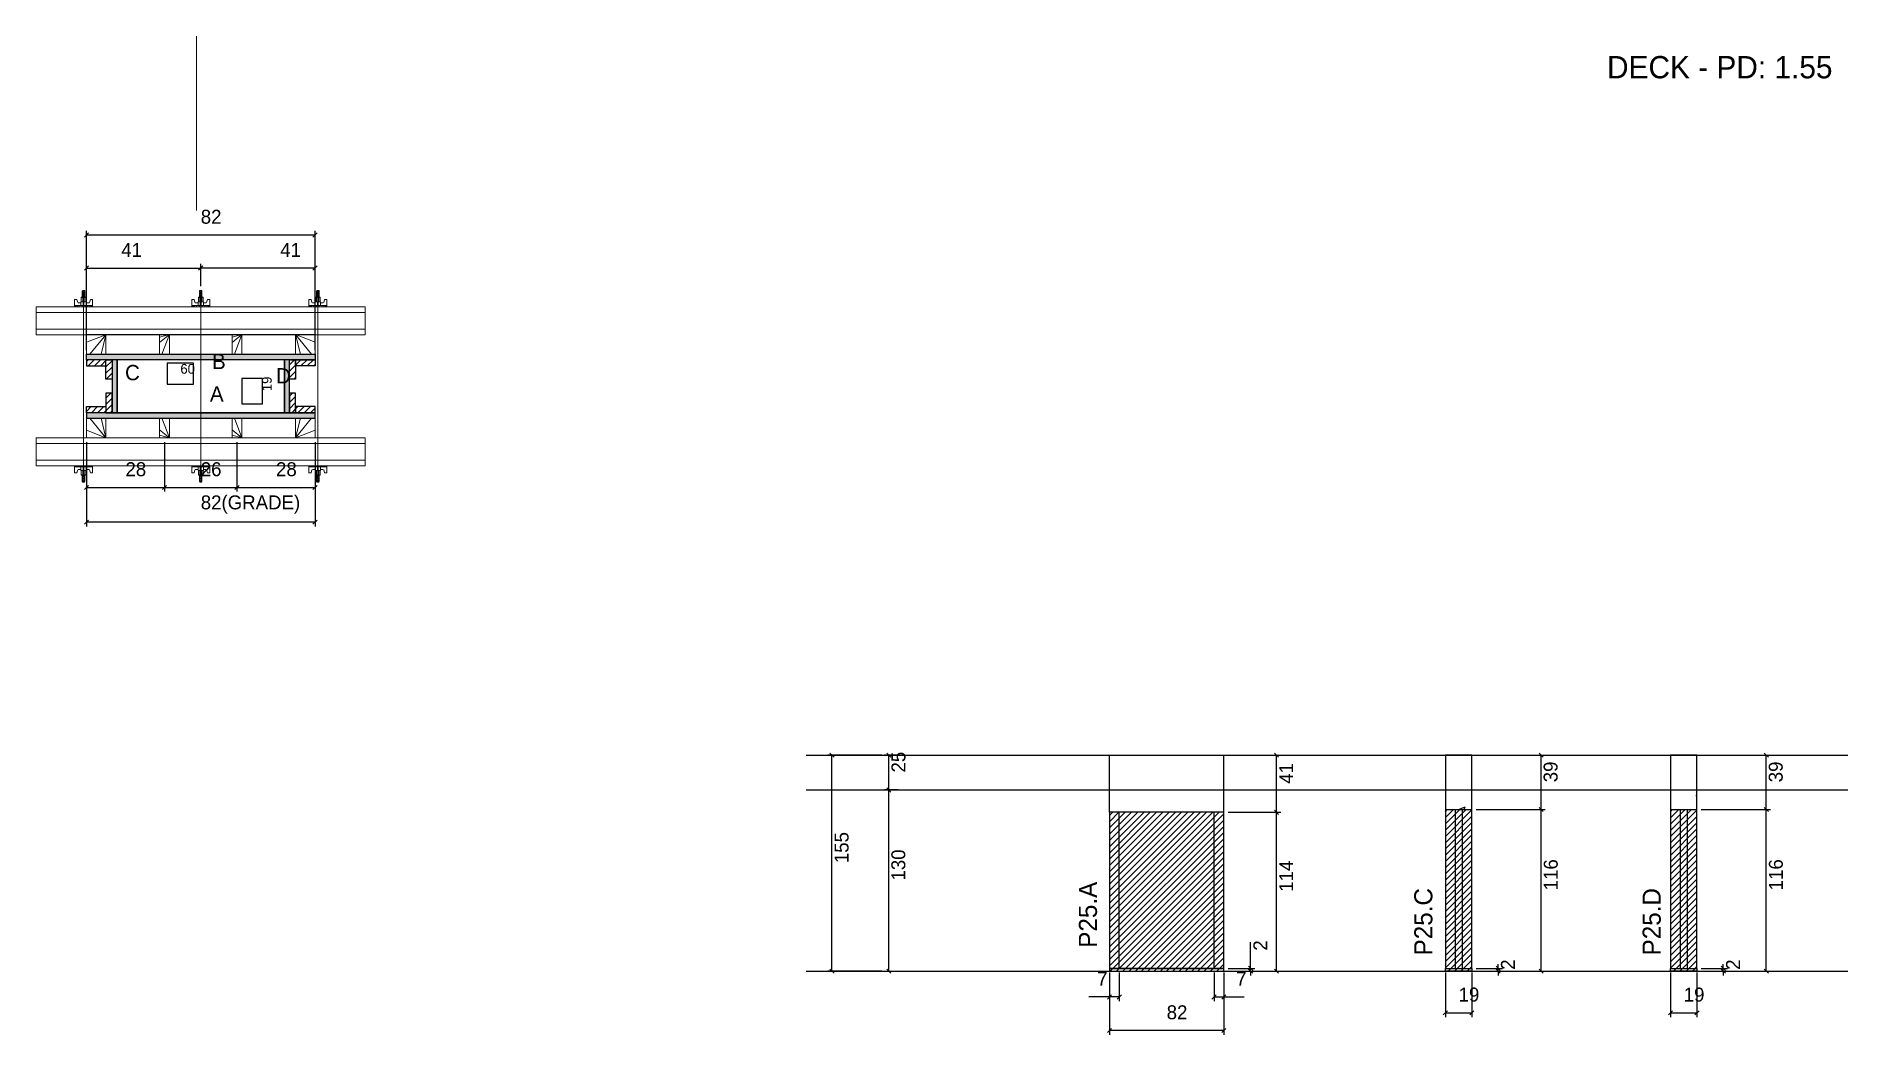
# Model space of a CAD drawing. Header units: metres. Extents: x 2894 to 4193, y 2011 to 2727.
import ezdxf

# ---------------------------------------------------------------- set-up
doc = ezdxf.new("R2010")
doc.units = ezdxf.units.M
for name, color, linetype in [('CHAPA', 7, 'Continuous'), ('COTA', 7, 'Continuous'), ('Hachura', 7, 'Continuous'), ('Madeira', 7, 'Continuous'), ('NOMENCLATURA', 7, 'Continuous'), ('Nível', 7, 'Continuous'), ('Painéis', 7, 'Continuous'), ('Perfil Metálico', 7, 'Continuous'), ('SARR_2.2x7', 7, 'Continuous'), ('SARRAFO', 7, 'Continuous'), ('Texto Seção', 7, 'Continuous'), ('TEXTO_GERAL', 7, 'Continuous')]:
    doc.layers.add(name, color=color, linetype=linetype)

msp = doc.modelspace()

# ---------------------------------------------------------------- hatches: boundary and pattern name
at = {"layer": 'COTA'}
h = msp.add_hatch(dxfattribs=at)
h.set_pattern_fill('AR-CONC')
h.paths.add_polyline_path([(3923.5, 2211.7), (3904.5, 2211.7), (3904.5, 2172.7), (3923.5, 2172.7), (3923.5, 2211.7), (3923.5, 2211.7)])
h = msp.add_hatch(dxfattribs=at)
h.set_pattern_fill('AR-CONC')
h.paths.add_polyline_path([(4085, 2211.7), (4066, 2211.7), (4066, 2172.7), (4085, 2172.7), (4085, 2211.7), (4085, 2211.7)])
at = {"layer": 'Hachura'}
h = msp.add_hatch(color=7, dxfattribs=at)
h.dxf.hatch_style = 1
h.paths.add_polyline_path([(2929.7, 2495.3), (2929.7, 2499.3), (3093.7, 2499.3), (3093.7, 2495.3), (2929.7, 2495.3)])
h = msp.add_hatch(color=7, dxfattribs=at)
h.dxf.hatch_style = 1
h.paths.add_polyline_path([(2929.7, 2495.3), (2929.7, 2499.3), (3093.7, 2499.3), (3093.7, 2495.3), (2929.7, 2495.3)])
h = msp.add_hatch(dxfattribs=at)
h.set_pattern_fill('ANSI31')
h.paths.add_polyline_path([(2943.7, 2495.3), (2943.7, 2490.9), (2929.7, 2490.9), (2929.7, 2495.3), (2943.7, 2495.3)])
h = msp.add_hatch(dxfattribs=at)
h.set_pattern_fill('ANSI31')
h.paths.add_polyline_path([(2948.1, 2495.3), (2943.7, 2495.3), (2943.7, 2481.3), (2948.1, 2481.3), (2948.1, 2495.3)])
h = msp.add_hatch(color=7, dxfattribs=at)
h.dxf.hatch_style = 1
h.paths.add_polyline_path([(2951.7, 2495.3), (2948.1, 2495.3), (2948.1, 2457.3), (2951.7, 2457.3), (2951.7, 2495.3)])
h = msp.add_hatch(color=7, dxfattribs=at)
h.dxf.hatch_style = 1
h.paths.add_polyline_path([(2951.7, 2495.3), (2948.1, 2495.3), (2948.1, 2457.3), (2951.7, 2457.3), (2951.7, 2495.3)])
h = msp.add_hatch(color=7, dxfattribs=at)
h.dxf.hatch_style = 1
h.paths.add_polyline_path([(3075.3, 2495.3), (3071.7, 2495.3), (3071.7, 2457.3), (3075.3, 2457.3), (3075.3, 2495.3)])
h = msp.add_hatch(color=7, dxfattribs=at)
h.dxf.hatch_style = 1
h.paths.add_polyline_path([(3075.3, 2495.3), (3071.7, 2495.3), (3071.7, 2457.3), (3075.3, 2457.3), (3075.3, 2495.3)])
h = msp.add_hatch(dxfattribs=at)
h.set_pattern_fill('ANSI31')
h.paths.add_polyline_path([(3079.7, 2495.3), (3075.3, 2495.3), (3075.3, 2481.3), (3079.7, 2481.3), (3079.7, 2495.3)])
h = msp.add_hatch(dxfattribs=at)
h.set_pattern_fill('ANSI31')
h.paths.add_polyline_path([(3079.7, 2495.3), (3079.7, 2490.9), (3093.7, 2490.9), (3093.7, 2495.3), (3079.7, 2495.3)])
h = msp.add_hatch(dxfattribs=at)
h.set_pattern_fill('ANSI31')
h.paths.add_polyline_path([(2948.1, 2457.3), (2943.7, 2457.3), (2943.7, 2471.3), (2948.1, 2471.3), (2948.1, 2457.3)])
h = msp.add_hatch(dxfattribs=at)
h.set_pattern_fill('ANSI31')
h.paths.add_polyline_path([(3079.7, 2457.3), (3075.3, 2457.3), (3075.3, 2471.3), (3079.7, 2471.3), (3079.7, 2457.3)])
h = msp.add_hatch(dxfattribs=at)
h.set_pattern_fill('ANSI31')
h.paths.add_polyline_path([(2943.7, 2457.3), (2943.7, 2461.7), (2929.7, 2461.7), (2929.7, 2457.3), (2943.7, 2457.3)])
h = msp.add_hatch(color=7, dxfattribs=at)
h.dxf.hatch_style = 1
h.paths.add_polyline_path([(2929.7, 2457.3), (2929.7, 2453.3), (3093.7, 2453.3), (3093.7, 2457.3), (2929.7, 2457.3)])
h = msp.add_hatch(color=7, dxfattribs=at)
h.dxf.hatch_style = 1
h.paths.add_polyline_path([(2929.7, 2457.3), (2929.7, 2453.3), (3093.7, 2453.3), (3093.7, 2457.3), (2929.7, 2457.3)])
h = msp.add_hatch(dxfattribs=at)
h.set_pattern_fill('ANSI31')
h.paths.add_polyline_path([(3079.7, 2457.3), (3079.7, 2461.7), (3093.7, 2461.7), (3093.7, 2457.3), (3079.7, 2457.3)])
h = msp.add_hatch(dxfattribs=at)
h.set_pattern_fill('ANSI31')
h.paths.add_polyline_path([(3745.6, 2170.7), (3663.6, 2170.7), (3663.6, 2056.7), (3745.6, 2056.7), (3745.6, 2170.7), (3745.6, 2170.7)])
h = msp.add_hatch(dxfattribs=at)
h.set_pattern_fill('ANSI31')
h.paths.add_polyline_path([(3923.5, 2172.7), (3904.5, 2172.7), (3904.5, 2056.7), (3923.5, 2056.7), (3923.5, 2172.7), (3923.5, 2172.7)])
h = msp.add_hatch(dxfattribs=at)
h.set_pattern_fill('ANSI31')
h.paths.add_polyline_path([(4085, 2172.7), (4066, 2172.7), (4066, 2056.7), (4085, 2056.7), (4085, 2172.7), (4085, 2172.7)])

# ---------------------------------------------------------------- linework, layer by layer
at = {"layer": 'CHAPA', "color": 1, "lineweight": 25}
for points in [[(2929.7, 2495.3), (2929.7, 2499.3), (3093.7, 2499.3), (3093.7, 2495.3)], [(2929.7, 2495.3), (2929.7, 2499.3), (3093.7, 2499.3), (3093.7, 2495.3)], [(2951.7, 2495.3), (2948.1, 2495.3), (2948.1, 2457.3), (2951.7, 2457.3)], [(2951.7, 2495.3), (2948.1, 2495.3), (2948.1, 2457.3), (2951.7, 2457.3)], [(3075.3, 2495.3), (3071.7, 2495.3), (3071.7, 2457.3), (3075.3, 2457.3)], [(3075.3, 2495.3), (3071.7, 2495.3), (3071.7, 2457.3), (3075.3, 2457.3)], [(2929.7, 2457.3), (2929.7, 2453.3), (3093.7, 2453.3), (3093.7, 2457.3)], [(2929.7, 2457.3), (2929.7, 2453.3), (3093.7, 2453.3), (3093.7, 2457.3)]]:
    msp.add_lwpolyline(points, close=True, dxfattribs=at)
at = {"layer": 'COTA', "color": 0, "lineweight": 25}
for p, q in [((2931.2, 2586.3), (2928.2, 2583.3)), ((3092.2, 2583.3), (3095.2, 2586.3)), ((2931.2, 2562.6), (2928.2, 2559.6)), ((3013.2, 2562.6), (3010.2, 2559.6)), ((3010.2, 2559.6), (3013.2, 2562.6)), ((3092.2, 2559.6), (3095.2, 2562.6)), ((2931.2, 2405.2), (2928.2, 2402.2)), ((2984.2, 2402.2), (2987.2, 2405.2)), ((2987.2, 2405.2), (2984.2, 2402.2)), ((3036.2, 2402.2), (3039.2, 2405.2)), ((3039.2, 2405.2), (3036.2, 2402.2)), ((3092.2, 2402.2), (3095.2, 2405.2)), ((2931.2, 2380.3), (2928.2, 2377.3)), ((3092.2, 2377.3), (3095.2, 2380.3)), ((3466, 2210.2), (3463, 2213.2)), ((3506.8, 2210.2), (3503.8, 2213.2)), ((3784.9, 2210.2), (3781.9, 2213.2)), ((3974.7, 2210.2), (3971.7, 2213.2)), ((4136.2, 2210.2), (4133.2, 2213.2)), ((3506.8, 2185.2), (3503.8, 2188.2)), ((3503.8, 2188.2), (3506.8, 2185.2)), ((3784.9, 2169.2), (3781.9, 2172.2)), ((3781.9, 2172.2), (3784.9, 2169.2)), ((3971.7, 2174.2), (3974.7, 2171.2)), ((3974.7, 2171.2), (3971.7, 2174.2)), ((4133.2, 2174.2), (4136.2, 2171.2)), ((4136.2, 2171.2), (4133.2, 2174.2)), ((3463, 2058.2), (3466, 2055.2)), ((3503.8, 2058.2), (3506.8, 2055.2)), ((3763.3, 2060.2), (3766.3, 2057.2)), ((3766.3, 2055.2), (3763.3, 2058.2)), ((3781.9, 2058.2), (3784.9, 2055.2)), ((3940.9, 2060.2), (3943.9, 2057.2)), ((3943.9, 2055.2), (3940.9, 2058.2)), ((3971.7, 2058.2), (3974.7, 2055.2)), ((4102.4, 2060.2), (4105.4, 2057.2)), ((4105.4, 2055.2), (4102.4, 2058.2)), ((4133.2, 2058.2), (4136.2, 2055.2)), ((3665.1, 2039.7), (3662.1, 2036.7)), ((3669.1, 2036.7), (3672.1, 2039.7)), ((3740.1, 2039.7), (3737.1, 2036.7)), ((3744.1, 2036.7), (3747.1, 2039.7)), ((3906, 2028.3), (3903, 2025.3)), ((3922, 2025.3), (3925, 2028.3)), ((4067.5, 2028.3), (4064.5, 2025.3)), ((4083.5, 2025.3), (4086.5, 2028.3)), ((3665.1, 2015.6), (3662.1, 2012.6)), ((3744.1, 2012.6), (3747.1, 2015.6))]:
    msp.add_line(p, q, dxfattribs=at)
at = {"layer": 'COTA', "color": 241, "lineweight": 25}
for p, q in [((2929.7, 2502.3), (2929.7, 2587.8)), ((3093.7, 2502.3), (3093.7, 2587.8)), ((3093.7, 2584.8), (2929.7, 2584.8)), ((2929.7, 2536.3), (2929.7, 2564.1)), ((2929.7, 2561.1), (3011.7, 2561.1)), ((3011.7, 2548.1), (3011.7, 2564.1)), ((3011.7, 2548.1), (3011.7, 2564.1)), ((3093.7, 2561.1), (3011.7, 2561.1)), ((3093.7, 2536.3), (3093.7, 2564.1)), ((2929.7, 2436.3), (2929.7, 2375.8)), ((2929.7, 2436.3), (2929.7, 2400.7)), ((2985.7, 2436.3), (2985.7, 2400.7)), ((2985.7, 2436.3), (2985.7, 2400.7)), ((3037.7, 2436.3), (3037.7, 2400.7)), ((3037.7, 2436.3), (3037.7, 2400.7)), ((3093.7, 2436.3), (3093.7, 2375.8)), ((3093.7, 2436.3), (3093.7, 2400.7)), ((2929.7, 2403.7), (2985.7, 2403.7)), ((2985.7, 2403.7), (3037.7, 2403.7)), ((3037.7, 2403.7), (3093.7, 2403.7)), ((3093.7, 2378.8), (2929.7, 2378.8)), ((3663.6, 2170.7), (3663.6, 2211.7)), ((3663.6, 2211.7), (3745.6, 2211.7)), ((3745.6, 2170.7), (3745.6, 2211.7))]:
    msp.add_line(p, q, dxfattribs=at)
at = {"layer": 'COTA', "color": 180, "lineweight": 25}
for p, q in [((3006.6, 2492.8), (2987.6, 2492.8)), ((2987.6, 2492.8), (2987.6, 2477.8)), ((3006.6, 2477.8), (3006.6, 2492.8)), ((2987.6, 2477.8), (3006.6, 2477.8)), ((3056.1, 2481.8), (3041.1, 2481.8)), ((3041.1, 2481.8), (3041.1, 2463.8)), ((3056.1, 2463.8), (3056.1, 2481.8)), ((3041.1, 2463.8), (3056.1, 2463.8))]:
    msp.add_line(p, q, dxfattribs=at)
at = {"layer": 'COTA', "color": 4, "lineweight": 25}
for p, q in [((3500.3, 2211.7), (3461.5, 2211.7)), ((3464.5, 2056.7), (3464.5, 2211.7)), ((3511.9, 2211.7), (3502.3, 2211.7)), ((3505.3, 2186.7), (3505.3, 2211.7)), ((3748.6, 2211.7), (3786.4, 2211.7)), ((3783.4, 2170.7), (3783.4, 2211.7)), ((3926.5, 2211.7), (3976.2, 2211.7)), ((3973.2, 2172.7), (3973.2, 2211.7)), ((4088, 2211.7), (4137.7, 2211.7)), ((4134.7, 2172.7), (4134.7, 2211.7)), ((3511.9, 2186.7), (3502.3, 2186.7)), ((3505.3, 2056.7), (3505.3, 2186.7)), ((3506.3, 2186.7), (3508.3, 2186.7)), ((3748.6, 2170.7), (3786.4, 2170.7)), ((3748.6, 2170.7), (3786.4, 2170.7)), ((3783.4, 2056.7), (3783.4, 2170.7)), ((3926.5, 2172.7), (3976.2, 2172.7)), ((3926.5, 2172.7), (3976.2, 2172.7)), ((3973.2, 2056.7), (3973.2, 2172.7)), ((4088, 2172.7), (4137.7, 2172.7)), ((4088, 2172.7), (4137.7, 2172.7)), ((4134.7, 2056.7), (4134.7, 2172.7)), ((3764.8, 2058.7), (3764.8, 2077.5)), ((3500.3, 2056.7), (3461.5, 2056.7)), ((3506.3, 2056.7), (3508.3, 2056.7)), ((3663.6, 2055.7), (3663.6, 2011.1)), ((3663.6, 2053.7), (3663.6, 2035.2)), ((3670.6, 2055.7), (3670.6, 2035.2)), ((3738.6, 2055.7), (3738.6, 2035.2)), ((3745.6, 2055.7), (3745.6, 2011.1)), ((3745.6, 2053.7), (3745.6, 2035.2)), ((3748.6, 2058.7), (3767.8, 2058.7)), ((3748.6, 2056.7), (3767.8, 2056.7)), ((3748.6, 2056.7), (3786.4, 2056.7)), ((3764.8, 2056.7), (3764.8, 2058.7)), ((3764.8, 2056.7), (3764.8, 2053.7)), ((3904.5, 2055.7), (3904.5, 2023.8)), ((3923.5, 2055.7), (3923.5, 2023.8)), ((3926.5, 2058.7), (3945.4, 2058.7)), ((3926.5, 2056.7), (3945.4, 2056.7)), ((3926.5, 2056.7), (3976.2, 2056.7)), ((3942.4, 2058.7), (3942.4, 2061.7)), ((3942.4, 2056.7), (3942.4, 2058.7)), ((3942.4, 2056.7), (3942.4, 2053.7)), ((4066, 2055.7), (4066, 2023.8)), ((4085, 2055.7), (4085, 2023.8)), ((4088, 2058.7), (4106.9, 2058.7)), ((4088, 2056.7), (4106.9, 2056.7)), ((4088, 2056.7), (4137.7, 2056.7)), ((4103.9, 2058.7), (4103.9, 2061.7)), ((4103.9, 2056.7), (4103.9, 2058.7)), ((4103.9, 2056.7), (4103.9, 2053.7)), ((3663.6, 2038.2), (3648.8, 2038.2)), ((3670.6, 2038.2), (3663.6, 2038.2)), ((3738.6, 2038.2), (3745.6, 2038.2)), ((3745.6, 2038.2), (3760.3, 2038.2)), ((3904.5, 2026.8), (3923.5, 2026.8)), ((4066, 2026.8), (4085, 2026.8)), ((3745.6, 2014.1), (3663.6, 2014.1))]:
    msp.add_line(p, q, dxfattribs=at)
at = {"layer": 'COTA', "color": 241, "lineweight": 25}
for points in [[(3923.5, 2172.7), (3923.5, 2211.7), (3904.5, 2211.7), (3904.5, 2172.7)], [(4085, 2172.7), (4085, 2211.7), (4066, 2211.7), (4066, 2172.7)]]:
    msp.add_lwpolyline(points, dxfattribs=at)
at = {"layer": 'Hachura', "color": 0, "lineweight": 9}
for p, q in [((2921.2, 2533.3), (2921.2, 2538.5)), ((2921.2, 2538.5), (2922.9, 2538.5)), ((2921.2, 2534.3), (2934.1, 2534.3)), ((2921.2, 2534.3), (2926.4, 2534.3)), ((2921.4, 2534.3), (2921.4, 2533.3)), ((2921.6, 2534.3), (2921.6, 2533.3)), ((2921.9, 2534.3), (2921.9, 2533.3)), ((2922.4, 2534.3), (2922.4, 2533.3)), ((2922.9, 2538.5), (2923.5, 2536.3)), ((2923.2, 2534.3), (2923.2, 2533.3)), ((2923.8, 2536.1), (2925.8, 2536.1)), ((2924.6, 2534.3), (2924.6, 2533.3)), ((2925.8, 2536.8), (2929.6, 2536.8)), ((2925.8, 2534.3), (2925.8, 2536.8)), ((2927.7, 2534.3), (2925.8, 2534.3)), ((2929.4, 2540.1), (2926, 2540.1)), ((2926, 2540.1), (2926, 2536.8)), ((2929.4, 2540), (2926, 2540)), ((2926.4, 2534.3), (2927, 2534.3)), ((2928.7, 2543.1), (2926.5, 2544.2)), ((2928.7, 2541.9), (2926.5, 2543)), ((2928.7, 2540.8), (2926.5, 2541.9)), ((2927.8, 2540.1), (2926.5, 2540.7)), ((2926.6, 2544.4), (2928.7, 2543.3)), ((2926.6, 2543.3), (2928.7, 2542.2)), ((2926.6, 2542.1), (2928.7, 2541)), ((2926.7, 2544.8), (2927, 2545.1)), ((2926.7, 2544.5), (2926.7, 2544.8)), ((2928.6, 2544.8), (2926.7, 2544.8)), ((2926.7, 2544.5), (2928.6, 2543.5)), ((2926.7, 2544.5), (2928.6, 2543.5)), ((2926.7, 2543.3), (2926.7, 2544)), ((2928.6, 2543), (2926.7, 2544)), ((2926.7, 2543.3), (2928.6, 2542.4)), ((2926.7, 2542.2), (2926.7, 2542.8)), ((2928.6, 2541.9), (2926.7, 2542.8)), ((2926.7, 2542.6), (2926.7, 2542.8)), ((2926.7, 2542.2), (2928.6, 2541.2)), ((2926.7, 2541), (2926.7, 2541.7)), ((2928.6, 2540.7), (2926.7, 2541.7)), ((2926.7, 2541), (2928.6, 2540.1)), ((2927.6, 2540.1), (2926.7, 2540.5)), ((2926.7, 2540.1), (2926.7, 2540.5)), ((2926.7, 2533.9), (2926.7, 2534.1)), ((2927, 2545.1), (2928.3, 2545.1)), ((2927, 2540.1), (2927, 2536.8)), ((2928.6, 2544.2), (2927.3, 2544.8)), ((2927.4, 2534.3), (2927.4, 2536.3)), ((2928.7, 2544.3), (2927.6, 2544.8)), ((2927.7, 2534.3), (2927.7, 2533.3)), ((2927.9, 2536.3), (2927.9, 2534.3)), ((2928.1, 2544.8), (2928.7, 2544.5)), ((2928.6, 2544.8), (2928.3, 2545.1)), ((2928.3, 2544.8), (2928.6, 2544.7)), ((2928.6, 2544.2), (2928.6, 2543.5)), ((2928.6, 2542.4), (2928.6, 2543)), ((2928.6, 2541.7), (2928.6, 2541.9)), ((2928.6, 2541.7), (2928.6, 2541.2)), ((2928.6, 2540.7), (2928.6, 2540.1)), ((2928.6, 2540.1), (2928.6, 2536.8)), ((2928.7, 2534.1), (2928.7, 2533.7)), ((2929.4, 2536.8), (2929.4, 2540.1)), ((2929.6, 2536.8), (2929.4, 2536.8)), ((2929.6, 2536.8), (2929.4, 2536.8)), ((2929.6, 2536.8), (2929.6, 2534.3)), ((2931.6, 2536.1), (2929.6, 2536.1)), ((2930.7, 2534.3), (2930.7, 2533.3)), ((2932.5, 2538.5), (2931.9, 2536.3)), ((2932.1, 2534.3), (2932.1, 2533.3)), ((2934.1, 2538.5), (2932.5, 2538.5)), ((2933, 2534.3), (2933, 2533.3)), ((2933.4, 2534.3), (2933.4, 2533.3)), ((2933.8, 2534.3), (2933.8, 2533.3)), ((2934, 2534.3), (2934, 2533.3)), ((2934.1, 2534.3), (2934.1, 2538.5)), ((2934.1, 2534.3), (2934.1, 2533.3)), ((3005.2, 2533.3), (3005.2, 2538.5)), ((3005.2, 2538.5), (3006.9, 2538.5)), ((3005.2, 2534.3), (3018.1, 2534.3)), ((3005.2, 2534.3), (3010.4, 2534.3)), ((3005.4, 2534.3), (3005.4, 2533.3)), ((3005.6, 2534.3), (3005.6, 2533.3)), ((3005.9, 2534.3), (3005.9, 2533.3)), ((3006.4, 2534.3), (3006.4, 2533.3)), ((3006.9, 2538.5), (3007.5, 2536.3)), ((3007.2, 2534.3), (3007.2, 2533.3)), ((3007.8, 2536.1), (3009.8, 2536.1)), ((3008.6, 2534.3), (3008.6, 2533.3)), ((3009.8, 2536.8), (3013.6, 2536.8)), ((3009.8, 2534.3), (3009.8, 2536.8)), ((3011.7, 2534.3), (3009.8, 2534.3)), ((3013.4, 2540.1), (3010, 2540.1)), ((3010, 2540.1), (3010, 2536.8)), ((3013.4, 2540), (3010, 2540)), ((3010.4, 2534.3), (3011, 2534.3)), ((3012.7, 2543.1), (3010.5, 2544.2)), ((3012.7, 2541.9), (3010.5, 2543)), ((3012.7, 2540.8), (3010.5, 2541.9)), ((3011.8, 2540.1), (3010.5, 2540.7)), ((3010.6, 2544.4), (3012.7, 2543.3)), ((3010.6, 2543.3), (3012.7, 2542.2)), ((3010.6, 2542.1), (3012.7, 2541)), ((3010.7, 2544.8), (3011, 2545.1)), ((3010.7, 2544.5), (3010.7, 2544.8)), ((3012.6, 2544.8), (3010.7, 2544.8)), ((3010.7, 2544.5), (3012.6, 2543.5)), ((3010.7, 2544.5), (3012.6, 2543.5)), ((3010.7, 2543.3), (3010.7, 2544)), ((3012.6, 2543), (3010.7, 2544)), ((3010.7, 2543.3), (3012.6, 2542.4)), ((3010.7, 2542.2), (3010.7, 2542.8)), ((3012.6, 2541.9), (3010.7, 2542.8)), ((3010.7, 2542.6), (3010.7, 2542.8)), ((3010.7, 2542.2), (3012.6, 2541.2)), ((3010.7, 2541), (3010.7, 2541.7)), ((3012.6, 2540.7), (3010.7, 2541.7)), ((3010.7, 2541), (3012.6, 2540.1)), ((3011.6, 2540.1), (3010.7, 2540.5)), ((3010.7, 2540.1), (3010.7, 2540.5)), ((3010.7, 2533.9), (3010.7, 2534.1)), ((3011, 2545.1), (3012.3, 2545.1)), ((3011, 2540.1), (3011, 2536.8)), ((3012.6, 2544.2), (3011.3, 2544.8)), ((3011.4, 2534.3), (3011.4, 2536.3)), ((3012.7, 2544.3), (3011.6, 2544.8)), ((3011.7, 2534.3), (3011.7, 2533.3)), ((3011.9, 2536.3), (3011.9, 2534.3)), ((3012.1, 2544.8), (3012.7, 2544.5)), ((3012.6, 2544.8), (3012.3, 2545.1)), ((3012.3, 2544.8), (3012.6, 2544.7)), ((3012.6, 2544.2), (3012.6, 2543.5)), ((3012.6, 2542.4), (3012.6, 2543)), ((3012.6, 2541.7), (3012.6, 2541.9)), ((3012.6, 2541.7), (3012.6, 2541.2)), ((3012.6, 2540.7), (3012.6, 2540.1)), ((3012.6, 2540.1), (3012.6, 2536.8)), ((3012.7, 2534.1), (3012.7, 2533.7)), ((3013.4, 2536.8), (3013.4, 2540.1)), ((3013.6, 2536.8), (3013.4, 2536.8)), ((3013.6, 2536.8), (3013.4, 2536.8)), ((3013.6, 2536.8), (3013.6, 2534.3)), ((3015.6, 2536.1), (3013.6, 2536.1)), ((3014.7, 2534.3), (3014.7, 2533.3)), ((3016.5, 2538.5), (3015.9, 2536.3)), ((3016.1, 2534.3), (3016.1, 2533.3)), ((3018.1, 2538.5), (3016.5, 2538.5)), ((3017, 2534.3), (3017, 2533.3)), ((3017.4, 2534.3), (3017.4, 2533.3)), ((3017.8, 2534.3), (3017.8, 2533.3)), ((3018, 2534.3), (3018, 2533.3)), ((3018.1, 2534.3), (3018.1, 2538.5)), ((3018.1, 2534.3), (3018.1, 2533.3)), ((3089.2, 2534.3), (3089.2, 2538.5)), ((3089.2, 2538.5), (3090.9, 2538.5)), ((3102.1, 2534.3), (3089.2, 2534.3)), ((3089.2, 2534.3), (3089.2, 2533.3)), ((3089.4, 2534.3), (3089.4, 2533.3)), ((3089.6, 2534.3), (3089.6, 2533.3)), ((3089.9, 2534.3), (3089.9, 2533.3)), ((3090.4, 2534.3), (3090.4, 2533.3)), ((3090.9, 2538.5), (3091.5, 2536.3)), ((3091.2, 2534.3), (3091.2, 2533.3)), ((3091.8, 2536.1), (3093.8, 2536.1)), ((3092.7, 2534.3), (3092.7, 2533.3)), ((3097.6, 2536.8), (3093.8, 2536.8)), ((3093.8, 2536.8), (3093.8, 2534.3)), ((3093.8, 2536.8), (3094, 2536.8)), ((3093.8, 2536.8), (3094, 2536.8)), ((3094, 2540.1), (3097.4, 2540.1)), ((3094, 2536.8), (3094, 2540.1)), ((3094, 2540), (3097.4, 2540)), ((3095.3, 2544.8), (3094.6, 2544.5)), ((3096.8, 2544.4), (3094.6, 2543.3)), ((3096.8, 2543.3), (3094.6, 2542.2)), ((3096.8, 2542.1), (3094.6, 2541)), ((3094.7, 2544.3), (3095.8, 2544.8)), ((3094.7, 2543.1), (3096.8, 2544.2)), ((3094.7, 2541.9), (3096.8, 2543)), ((3094.7, 2540.8), (3096.8, 2541.9)), ((3094.7, 2534.1), (3094.7, 2533.7)), ((3094.8, 2544.8), (3095.1, 2545.1)), ((3095, 2544.8), (3094.8, 2544.7)), ((3094.8, 2544.2), (3096.1, 2544.8)), ((3094.8, 2544.8), (3096.7, 2544.8)), ((3096.7, 2544.5), (3094.8, 2543.5)), ((3096.7, 2544.5), (3094.8, 2543.5)), ((3094.8, 2544.2), (3094.8, 2543.5)), ((3094.8, 2543), (3096.7, 2544)), ((3096.7, 2543.3), (3094.8, 2542.4)), ((3094.8, 2542.4), (3094.8, 2543)), ((3094.8, 2541.9), (3096.7, 2542.8)), ((3096.7, 2542.2), (3094.8, 2541.2)), ((3094.8, 2541.7), (3094.8, 2541.9)), ((3094.8, 2541.7), (3094.8, 2541.2)), ((3094.8, 2540.7), (3096.7, 2541.7)), ((3096.7, 2541), (3094.8, 2540.1)), ((3094.8, 2540.7), (3094.8, 2540.1)), ((3094.8, 2540.1), (3094.8, 2536.8)), ((3096.4, 2545.1), (3095.1, 2545.1)), ((3095.5, 2536.3), (3095.5, 2534.3)), ((3095.6, 2540.1), (3096.8, 2540.7)), ((3095.7, 2534.3), (3097.6, 2534.3)), ((3095.7, 2534.3), (3095.7, 2533.3)), ((3095.8, 2540.1), (3096.7, 2540.5)), ((3096, 2534.3), (3096, 2536.3)), ((3096.3, 2540.1), (3096.3, 2536.8)), ((3097, 2534.3), (3096.3, 2534.3)), ((3096.7, 2544.8), (3096.4, 2545.1)), ((3096.6, 2533.9), (3096.6, 2534.1)), ((3096.7, 2544.5), (3096.7, 2544.8)), ((3096.7, 2543.3), (3096.7, 2544)), ((3096.7, 2542.2), (3096.7, 2542.8)), ((3096.7, 2542.6), (3096.7, 2542.8)), ((3096.7, 2541), (3096.7, 2541.7)), ((3096.7, 2540.1), (3096.7, 2540.5)), ((3102.1, 2534.3), (3097, 2534.3)), ((3097.4, 2540.1), (3097.4, 2536.8)), ((3097.6, 2534.3), (3097.6, 2536.8)), ((3099.6, 2536.1), (3097.6, 2536.1)), ((3098.7, 2534.3), (3098.7, 2533.3)), ((3100.5, 2538.5), (3099.9, 2536.3)), ((3100.1, 2534.3), (3100.1, 2533.3)), ((3102.1, 2538.5), (3100.5, 2538.5)), ((3101, 2534.3), (3101, 2533.3)), ((3101.4, 2534.3), (3101.4, 2533.3)), ((3101.8, 2534.3), (3101.8, 2533.3)), ((3102, 2534.3), (3102, 2533.3)), ((3102.1, 2533.3), (3102.1, 2538.5)), ((2934.1, 2533.3), (2921.2, 2533.3)), ((2933.2, 2533.3), (2925.4, 2533.3)), ((2926.7, 2533.5), (2926.7, 2533.9)), ((3018.1, 2533.3), (3005.2, 2533.3)), ((3017.2, 2533.3), (3009.4, 2533.3)), ((3010.7, 2533.5), (3010.7, 2533.9)), ((3089.2, 2533.3), (3102.1, 2533.3)), ((3090.2, 2533.3), (3098, 2533.3)), ((3096.6, 2533.5), (3096.6, 2533.9)), ((2934.1, 2419.3), (2921.2, 2419.3)), ((2921.2, 2419.3), (2921.2, 2414.2)), ((2921.2, 2418.4), (2934.1, 2418.4)), ((2921.2, 2418.4), (2926.4, 2418.4)), ((2921.4, 2418.4), (2921.4, 2419.4)), ((2921.6, 2418.4), (2921.6, 2419.4)), ((2921.9, 2418.4), (2921.9, 2419.4)), ((2922.4, 2418.4), (2922.4, 2419.4)), ((2923.2, 2418.4), (2923.2, 2419.4)), ((2924.6, 2418.4), (2924.6, 2419.4)), ((2933.2, 2419.3), (2925.4, 2419.3)), ((2927.7, 2418.4), (2925.8, 2418.4)), ((2925.8, 2418.4), (2925.8, 2415.9)), ((2926.4, 2418.4), (2927, 2418.4)), ((2926.7, 2419.2), (2926.7, 2418.8)), ((2926.7, 2418.8), (2926.7, 2418.6)), ((2927.4, 2418.4), (2927.4, 2416.4)), ((2927.7, 2418.4), (2927.7, 2419.3)), ((2927.9, 2416.4), (2927.9, 2418.4)), ((2928.7, 2418.6), (2928.7, 2419)), ((2929.6, 2415.9), (2929.6, 2418.4)), ((2930.7, 2418.4), (2930.7, 2419.3)), ((2932.1, 2418.4), (2932.1, 2419.4)), ((2933, 2418.4), (2933, 2419.4)), ((2933.4, 2418.4), (2933.4, 2419.4)), ((2933.8, 2418.4), (2933.8, 2419.4)), ((2934, 2418.4), (2934, 2419.4)), ((2934.1, 2418.4), (2934.1, 2419.3)), ((2934.1, 2418.4), (2934.1, 2414.2)), ((3018.1, 2419.3), (3005.2, 2419.3)), ((3005.2, 2419.3), (3005.2, 2414.2)), ((3005.2, 2418.4), (3018.1, 2418.4)), ((3005.2, 2418.4), (3010.4, 2418.4)), ((3005.4, 2418.4), (3005.4, 2419.4)), ((3005.6, 2418.4), (3005.6, 2419.4)), ((3005.9, 2418.4), (3005.9, 2419.4)), ((3006.4, 2418.4), (3006.4, 2419.4)), ((3007.2, 2418.4), (3007.2, 2419.4)), ((3008.6, 2418.4), (3008.6, 2419.4)), ((3017.2, 2419.3), (3009.4, 2419.3)), ((3011.7, 2418.4), (3009.8, 2418.4)), ((3009.8, 2418.4), (3009.8, 2415.9)), ((3010.4, 2418.4), (3011, 2418.4)), ((3010.7, 2419.2), (3010.7, 2418.8)), ((3010.7, 2418.8), (3010.7, 2418.6)), ((3011.4, 2418.4), (3011.4, 2416.4)), ((3011.7, 2418.4), (3011.7, 2419.3)), ((3011.9, 2416.4), (3011.9, 2418.4)), ((3012.7, 2418.6), (3012.7, 2419)), ((3013.6, 2415.9), (3013.6, 2418.4)), ((3014.7, 2418.4), (3014.7, 2419.3)), ((3016.1, 2418.4), (3016.1, 2419.4)), ((3017, 2418.4), (3017, 2419.4)), ((3017.4, 2418.4), (3017.4, 2419.4)), ((3017.8, 2418.4), (3017.8, 2419.4)), ((3018, 2418.4), (3018, 2419.4)), ((3018.1, 2418.4), (3018.1, 2419.3)), ((3018.1, 2418.4), (3018.1, 2414.2)), ((3089.2, 2419.3), (3102.1, 2419.3)), ((3089.2, 2418.4), (3089.2, 2419.3)), ((3102.1, 2418.4), (3089.2, 2418.4)), ((3089.2, 2418.4), (3089.2, 2414.2)), ((3089.4, 2418.4), (3089.4, 2419.4)), ((3089.6, 2418.4), (3089.6, 2419.4)), ((3089.9, 2418.4), (3089.9, 2419.4)), ((3090.2, 2419.3), (3098, 2419.3)), ((3090.4, 2418.4), (3090.4, 2419.4)), ((3091.2, 2418.4), (3091.2, 2419.4)), ((3092.7, 2418.4), (3092.7, 2419.3)), ((3093.8, 2415.9), (3093.8, 2418.4)), ((3094.7, 2418.6), (3094.7, 2419)), ((3095.5, 2416.4), (3095.5, 2418.4)), ((3095.7, 2418.4), (3095.7, 2419.3)), ((3095.7, 2418.4), (3097.6, 2418.4)), ((3096, 2418.4), (3096, 2416.4)), ((3097, 2418.4), (3096.3, 2418.4)), ((3096.6, 2419.2), (3096.6, 2418.8)), ((3096.6, 2418.8), (3096.6, 2418.6)), ((3102.1, 2418.4), (3097, 2418.4)), ((3097.6, 2418.4), (3097.6, 2415.9)), ((3098.7, 2418.4), (3098.7, 2419.4)), ((3100.1, 2418.4), (3100.1, 2419.4)), ((3101, 2418.4), (3101, 2419.4)), ((3101.4, 2418.4), (3101.4, 2419.4)), ((3101.8, 2418.4), (3101.8, 2419.4)), ((3102, 2418.4), (3102, 2419.4)), ((3102.1, 2419.3), (3102.1, 2414.2)), ((2921.2, 2414.2), (2922.9, 2414.2)), ((2922.9, 2414.2), (2923.5, 2416.4)), ((2923.8, 2416.6), (2925.8, 2416.6)), ((2925.8, 2415.9), (2929.6, 2415.9)), ((2926, 2412.6), (2926, 2415.9)), ((2929.4, 2412.7), (2926, 2412.7)), ((2929.4, 2412.6), (2926, 2412.6)), ((2927.8, 2412.6), (2926.5, 2412)), ((2928.7, 2411.9), (2926.5, 2410.8)), ((2928.7, 2410.8), (2926.5, 2409.7)), ((2928.7, 2409.6), (2926.5, 2408.5)), ((2926.6, 2410.6), (2928.7, 2411.7)), ((2926.6, 2409.4), (2928.7, 2410.5)), ((2926.6, 2408.3), (2928.7, 2409.4)), ((2926.7, 2411.7), (2928.6, 2412.6)), ((2927.6, 2412.6), (2926.7, 2412.2)), ((2926.7, 2412.6), (2926.7, 2412.2)), ((2928.6, 2412), (2926.7, 2411)), ((2926.7, 2411.7), (2926.7, 2411)), ((2926.7, 2410.5), (2928.6, 2411.5)), ((2928.6, 2410.8), (2926.7, 2409.9)), ((2926.7, 2410.5), (2926.7, 2409.9)), ((2926.7, 2409.4), (2928.6, 2410.3)), ((2926.7, 2410.1), (2926.7, 2409.9)), ((2928.6, 2409.7), (2926.7, 2408.7)), ((2926.7, 2409.4), (2926.7, 2408.7)), ((2926.7, 2408.2), (2928.6, 2409.2)), ((2926.7, 2408.2), (2928.6, 2409.2)), ((2926.7, 2408.2), (2926.7, 2407.9)), ((2926.7, 2407.9), (2927, 2407.5)), ((2928.6, 2407.9), (2926.7, 2407.9)), ((2927, 2412.6), (2927, 2415.9)), ((2927, 2407.5), (2928.3, 2407.5)), ((2928.6, 2408.5), (2927.3, 2407.9)), ((2928.7, 2408.4), (2927.6, 2407.9)), ((2928.1, 2407.9), (2928.7, 2408.2)), ((2928.3, 2407.9), (2928.6, 2408)), ((2928.6, 2407.9), (2928.3, 2407.5)), ((2928.6, 2412.6), (2928.6, 2415.9)), ((2928.6, 2412), (2928.6, 2412.6)), ((2928.6, 2411), (2928.6, 2411.5)), ((2928.6, 2411), (2928.6, 2410.8)), ((2928.6, 2410.3), (2928.6, 2409.7)), ((2928.6, 2408.5), (2928.6, 2409.2)), ((2929.4, 2415.9), (2929.4, 2412.6)), ((2929.6, 2415.9), (2929.4, 2415.9)), ((2929.6, 2415.9), (2929.4, 2415.9)), ((2931.6, 2416.6), (2929.6, 2416.6)), ((2932.5, 2414.2), (2931.9, 2416.4)), ((2934.1, 2414.2), (2932.5, 2414.2)), ((3005.2, 2414.2), (3006.9, 2414.2)), ((3006.9, 2414.2), (3007.5, 2416.4)), ((3007.8, 2416.6), (3009.8, 2416.6)), ((3009.8, 2415.9), (3013.6, 2415.9)), ((3010, 2412.6), (3010, 2415.9)), ((3013.4, 2412.7), (3010, 2412.7)), ((3013.4, 2412.6), (3010, 2412.6)), ((3011.8, 2412.6), (3010.5, 2412)), ((3012.7, 2411.9), (3010.5, 2410.8)), ((3012.7, 2410.8), (3010.5, 2409.7)), ((3012.7, 2409.6), (3010.5, 2408.5)), ((3010.6, 2410.6), (3012.7, 2411.7)), ((3010.6, 2409.4), (3012.7, 2410.5)), ((3010.6, 2408.3), (3012.7, 2409.4)), ((3010.7, 2411.7), (3012.6, 2412.6)), ((3011.6, 2412.6), (3010.7, 2412.2)), ((3010.7, 2412.6), (3010.7, 2412.2)), ((3012.6, 2412), (3010.7, 2411)), ((3010.7, 2411.7), (3010.7, 2411)), ((3010.7, 2410.5), (3012.6, 2411.5)), ((3012.6, 2410.8), (3010.7, 2409.9)), ((3010.7, 2410.5), (3010.7, 2409.9)), ((3010.7, 2409.4), (3012.6, 2410.3)), ((3010.7, 2410.1), (3010.7, 2409.9)), ((3012.6, 2409.7), (3010.7, 2408.7)), ((3010.7, 2409.4), (3010.7, 2408.7)), ((3010.7, 2408.2), (3012.6, 2409.2)), ((3010.7, 2408.2), (3012.6, 2409.2)), ((3010.7, 2408.2), (3010.7, 2407.9)), ((3010.7, 2407.9), (3011, 2407.5)), ((3012.6, 2407.9), (3010.7, 2407.9)), ((3011, 2412.6), (3011, 2415.9)), ((3011, 2407.5), (3012.3, 2407.5)), ((3012.6, 2408.5), (3011.3, 2407.9)), ((3012.7, 2408.4), (3011.6, 2407.9)), ((3012.1, 2407.9), (3012.7, 2408.2)), ((3012.3, 2407.9), (3012.6, 2408)), ((3012.6, 2407.9), (3012.3, 2407.5)), ((3012.6, 2412.6), (3012.6, 2415.9)), ((3012.6, 2412), (3012.6, 2412.6)), ((3012.6, 2411), (3012.6, 2411.5)), ((3012.6, 2411), (3012.6, 2410.8)), ((3012.6, 2410.3), (3012.6, 2409.7)), ((3012.6, 2408.5), (3012.6, 2409.2)), ((3013.4, 2415.9), (3013.4, 2412.6)), ((3013.6, 2415.9), (3013.4, 2415.9)), ((3013.6, 2415.9), (3013.4, 2415.9)), ((3015.6, 2416.6), (3013.6, 2416.6)), ((3016.5, 2414.2), (3015.9, 2416.4)), ((3018.1, 2414.2), (3016.5, 2414.2)), ((3089.2, 2414.2), (3090.9, 2414.2)), ((3090.9, 2414.2), (3091.5, 2416.4)), ((3091.8, 2416.6), (3093.8, 2416.6)), ((3097.6, 2415.9), (3093.8, 2415.9)), ((3093.8, 2415.9), (3094, 2415.9)), ((3093.8, 2415.9), (3094, 2415.9)), ((3094, 2415.9), (3094, 2412.6)), ((3094, 2412.7), (3097.4, 2412.7)), ((3094, 2412.6), (3097.4, 2412.6)), ((3096.8, 2410.6), (3094.6, 2411.7)), ((3096.8, 2409.4), (3094.6, 2410.5)), ((3096.8, 2408.3), (3094.6, 2409.4)), ((3095.3, 2407.9), (3094.6, 2408.2)), ((3094.7, 2411.9), (3096.8, 2410.8)), ((3094.7, 2410.8), (3096.8, 2409.7)), ((3094.7, 2409.6), (3096.8, 2408.5)), ((3094.7, 2408.4), (3095.8, 2407.9)), ((3094.8, 2412.6), (3094.8, 2415.9)), ((3094.8, 2412), (3094.8, 2412.6)), ((3096.7, 2411.7), (3094.8, 2412.6)), ((3094.8, 2412), (3096.7, 2411)), ((3094.8, 2411), (3094.8, 2411.5)), ((3096.7, 2410.5), (3094.8, 2411.5)), ((3094.8, 2411), (3094.8, 2410.8)), ((3094.8, 2410.8), (3096.7, 2409.9)), ((3094.8, 2410.3), (3094.8, 2409.7)), ((3096.7, 2409.4), (3094.8, 2410.3)), ((3094.8, 2409.7), (3096.7, 2408.7)), ((3096.7, 2408.2), (3094.8, 2409.2)), ((3094.8, 2408.5), (3094.8, 2409.2)), ((3096.7, 2408.2), (3094.8, 2409.2)), ((3094.8, 2408.5), (3096.1, 2407.9)), ((3095, 2407.9), (3094.8, 2408)), ((3094.8, 2407.9), (3095.1, 2407.5)), ((3094.8, 2407.9), (3096.7, 2407.9)), ((3096.4, 2407.5), (3095.1, 2407.5)), ((3095.6, 2412.6), (3096.8, 2412)), ((3095.8, 2412.6), (3096.7, 2412.2)), ((3096.3, 2412.6), (3096.3, 2415.9)), ((3096.7, 2407.9), (3096.4, 2407.5)), ((3096.7, 2412.6), (3096.7, 2412.2)), ((3096.7, 2411.7), (3096.7, 2411)), ((3096.7, 2410.5), (3096.7, 2409.9)), ((3096.7, 2410.1), (3096.7, 2409.9)), ((3096.7, 2409.4), (3096.7, 2408.7)), ((3096.7, 2408.2), (3096.7, 2407.9)), ((3097.4, 2412.6), (3097.4, 2415.9)), ((3099.6, 2416.6), (3097.6, 2416.6)), ((3100.5, 2414.2), (3099.9, 2416.4)), ((3102.1, 2414.2), (3100.5, 2414.2))]:
    msp.add_line(p, q, dxfattribs=at)
at = {"layer": 'Hachura', "color": 251, "lineweight": 9}
for p, q in [((2927.7, 2544.1), (2927.7, 2412.3)), ((3011.7, 2544.1), (3011.7, 2412.3)), ((3095.7, 2544.1), (3095.7, 2412.3))]:
    msp.add_line(p, q, dxfattribs=at)
at = {"layer": 'Madeira', "color": 126, "lineweight": 18}
for p, q in [((2943.7, 2513.3), (2929.7, 2507.9)), ((2943.7, 2513.3), (2932.2, 2499.4)), ((2943.7, 2513.3), (2940.2, 2499.3)), ((2989.2, 2513.4), (2982.2, 2507.6)), ((2989.2, 2513.4), (2982.2, 2511.6)), ((2989.2, 2513.4), (2983.8, 2499.4)), ((3041.2, 2513.4), (3034.2, 2507.6)), ((3041.2, 2513.4), (3034.2, 2511.6)), ((3041.2, 2513.4), (3035.8, 2499.4)), ((3079.7, 2513.4), (3091.2, 2499.4)), ((3079.7, 2513.4), (3083.2, 2499.4)), ((3079.7, 2513.4), (3093.7, 2507.9)), ((2943.7, 2439.4), (2929.7, 2444.8)), ((2943.7, 2439.4), (2932.2, 2453.3)), ((2943.7, 2439.4), (2940.2, 2453.3)), ((2989.2, 2439.3), (2982.2, 2445.1)), ((2989.2, 2439.3), (2983.8, 2453.3)), ((3041.2, 2439.3), (3034.2, 2445.1)), ((3041.2, 2439.3), (3035.8, 2453.3)), ((3079.7, 2439.3), (3091.2, 2453.3)), ((3079.7, 2439.3), (3083.2, 2453.3)), ((3079.7, 2439.3), (3093.7, 2444.8)), ((2989.2, 2439.3), (2982.2, 2441.1)), ((3041.2, 2439.3), (3034.2, 2441.1))]:
    msp.add_line(p, q, dxfattribs=at)
for points in [[(3093.7, 2513.4), (3093.7, 2499.4), (2929.7, 2499.4), (2929.7, 2513.4)], [(2943.7, 2513.3), (2943.7, 2499.3), (2929.7, 2499.4), (2929.7, 2513.4)], [(2989.2, 2513.4), (2982.2, 2513.4), (2982.2, 2499.4), (2989.2, 2499.4)], [(3041.2, 2513.4), (3034.2, 2513.4), (3034.2, 2499.4), (3041.2, 2499.4)], [(3079.7, 2513.4), (3079.7, 2499.4), (3093.7, 2499.3), (3093.7, 2513.3)], [(2943.7, 2439.4), (2943.7, 2453.4), (2929.7, 2453.3), (2929.7, 2439.3)], [(3093.7, 2439.3), (3093.7, 2453.3), (2929.7, 2453.3), (2929.7, 2439.3)], [(2989.2, 2439.3), (2982.2, 2439.3), (2982.2, 2453.3), (2989.2, 2453.3)], [(3041.2, 2439.3), (3034.2, 2439.3), (3034.2, 2453.3), (3041.2, 2453.3)], [(3079.7, 2439.3), (3079.7, 2453.3), (3093.7, 2453.3), (3093.7, 2439.3)]]:
    msp.add_lwpolyline(points, close=True, dxfattribs=at)
at = {"layer": 'Nível', "color": 4, "lineweight": 25}
for p, q in [((3445.9, 2211.7), (4193.2, 2211.7)), ((3445.9, 2186.7), (4193.2, 2186.7)), ((3445.9, 2056.7), (4193.2, 2056.7))]:
    msp.add_line(p, q, dxfattribs=at)
at = {"layer": 'Painéis', "color": 200, "lineweight": 25}
for p, q in [((3663.6, 2170.7), (3663.6, 2056.7)), ((3745.6, 2170.7), (3663.6, 2170.7)), ((3745.6, 2056.7), (3745.6, 2170.7)), ((3904.5, 2172.7), (3904.5, 2058.7)), ((3904.5, 2172.7), (3923.5, 2172.7)), ((3923.5, 2058.7), (3923.5, 2172.7)), ((4066, 2172.7), (4066, 2058.7)), ((4066, 2172.7), (4085, 2172.7)), ((4085, 2058.7), (4085, 2172.7)), ((3663.6, 2058.7), (3745.6, 2058.7)), ((3904.5, 2058.7), (3923.5, 2058.7)), ((4066, 2058.7), (4085, 2058.7))]:
    msp.add_line(p, q, dxfattribs=at)
for points in [[(3071.7, 2457.3), (3071.7, 2495.3), (2951.7, 2495.3), (2951.7, 2457.3)], [(3745.6, 2058.7), (3663.6, 2058.7), (3663.6, 2056.7), (3745.6, 2056.7)], [(3904.5, 2058.7), (3923.5, 2058.7), (3923.5, 2056.7), (3904.5, 2056.7)], [(4066, 2058.7), (4085, 2058.7), (4085, 2056.7), (4066, 2056.7)]]:
    msp.add_lwpolyline(points, close=True, dxfattribs=at)
at = {"layer": 'Perfil Metálico', "color": 224, "lineweight": 18}
for points in [[(2893.7, 2533.3), (2893.7, 2513.3), (3129.7, 2513.3), (3129.7, 2533.3)], [(3129.7, 2517.3), (3129.7, 2529.3), (2893.7, 2529.3), (2893.7, 2517.3)], [(2893.7, 2419.3), (2893.7, 2439.3), (3129.7, 2439.3), (3129.7, 2419.3)], [(3129.7, 2435.3), (3129.7, 2423.3), (2893.7, 2423.3), (2893.7, 2435.3)]]:
    msp.add_lwpolyline(points, close=True, dxfattribs=at)
at = {"layer": 'SARR_2.2x7', "color": 40, "lineweight": 25}
for p, q in [((3670.6, 2058.7), (3670.6, 2170.7)), ((3738.6, 2058.7), (3738.6, 2170.7)), ((3911.5, 2172.7), (3911.5, 2058.7)), ((3916.5, 2172.7), (3916.5, 2058.7)), ((4073, 2172.7), (4073, 2058.7)), ((4078, 2172.7), (4078, 2058.7))]:
    msp.add_line(p, q, dxfattribs=at)
at = {"layer": 'SARRAFO', "color": 251, "lineweight": 25}
for points in [[(2929.7, 2490.9), (2943.7, 2490.9), (2943.7, 2495.3), (2929.7, 2495.3)], [(2943.7, 2481.3), (2943.7, 2495.3), (2948.1, 2495.3), (2948.1, 2481.3)], [(3075.3, 2481.3), (3075.3, 2495.3), (3079.7, 2495.3), (3079.7, 2481.3)], [(3093.7, 2490.9), (3079.7, 2490.9), (3079.7, 2495.3), (3093.7, 2495.3)], [(2943.7, 2471.3), (2943.7, 2457.3), (2948.1, 2457.3), (2948.1, 2471.3)], [(3075.3, 2471.3), (3075.3, 2457.3), (3079.7, 2457.3), (3079.7, 2471.3)], [(2929.7, 2461.7), (2943.7, 2461.7), (2943.7, 2457.3), (2929.7, 2457.3)], [(3093.7, 2461.7), (3079.7, 2461.7), (3079.7, 2457.3), (3093.7, 2457.3)]]:
    msp.add_lwpolyline(points, close=True, dxfattribs=at)
at = {"layer": 'Texto Seção', "color": 252, "lineweight": 15}
msp.add_line((3008.7, 2602.4), (3008.7, 2727.4), dxfattribs=at)

# ---------------------------------------------------------------- texts
at = {"layer": 'COTA', "color": 241, "lineweight": 25}
for s, p in [('82', (3011.7, 2592.9)), ('41', (2954.7, 2569.1)), ('41', (3068.7, 2569.1)), ('28', (2957.7, 2411.8)), ('26', (3011.7, 2411.8)), ('28', (3065.7, 2411.8)), ('82(GRADE)', (3011.7, 2388))]:
    msp.add_text(s, height=10, dxfattribs=at).set_placement(p)
at = {"layer": 'COTA', "color": 1, "lineweight": 25}
msp.add_text('60', height=7, dxfattribs=at).set_placement((2997.1, 2485.3))
msp.add_text('19', height=7, rotation=90, dxfattribs=at).set_placement((3062.6, 2472.8))
at = {"layer": 'COTA', "color": 240, "lineweight": 25}
for s, p in [('25', (3517.2, 2199.2)), ('41', (3795.3, 2191.2)), ('39', (3985, 2192.2)), ('39', (4146.5, 2192.2)), ('155', (3476.4, 2134.2)), ('130', (3517.1, 2121.7)), ('114', (3795.3, 2113.7)), ('116', (3985.1, 2114.7)), ('116', (4146.6, 2114.7)), ('2', (3776.8, 2071.4)), ('2', (3954.4, 2057.7)), ('2', (4115.9, 2057.7))]:
    msp.add_text(s, height=10, rotation=90, dxfattribs=at).set_placement(p)
for s, p in [('7', (3654.7, 2046.2)), ('7', (3754.4, 2046.2)), ('19', (3914, 2034.9)), ('19', (4075.5, 2034.9)), ('82', (3704.6, 2022.2))]:
    msp.add_text(s, height=10, dxfattribs=at).set_placement(p)
at = {"layer": 'NOMENCLATURA', "color": 2, "lineweight": 25}
msp.add_text('DECK - PD: 1.55', height=16, dxfattribs=at).set_placement((4020.5, 2697.2))
at = {"layer": 'Texto Seção', "color": 7, "lineweight": 15}
for s, p in [('P25.A', (3654.6, 2073.5)), ('P25.C', (3895.2, 2068)), ('P25.D', (4059, 2068))]:
    msp.add_text(s, height=13, rotation=90, dxfattribs=at).set_placement(p)
at = {"layer": 'TEXTO_GERAL', "color": 7, "lineweight": 25}
for s, p in [('B', (3019.8, 2488.6)), ('C', (2957.4, 2480.6)), ('D', (3065.7, 2478.3)), ('A', (3018.3, 2465.3))]:
    msp.add_text(s, height=11, dxfattribs=at).set_placement(p)

doc.saveas('drawing.dxf')
